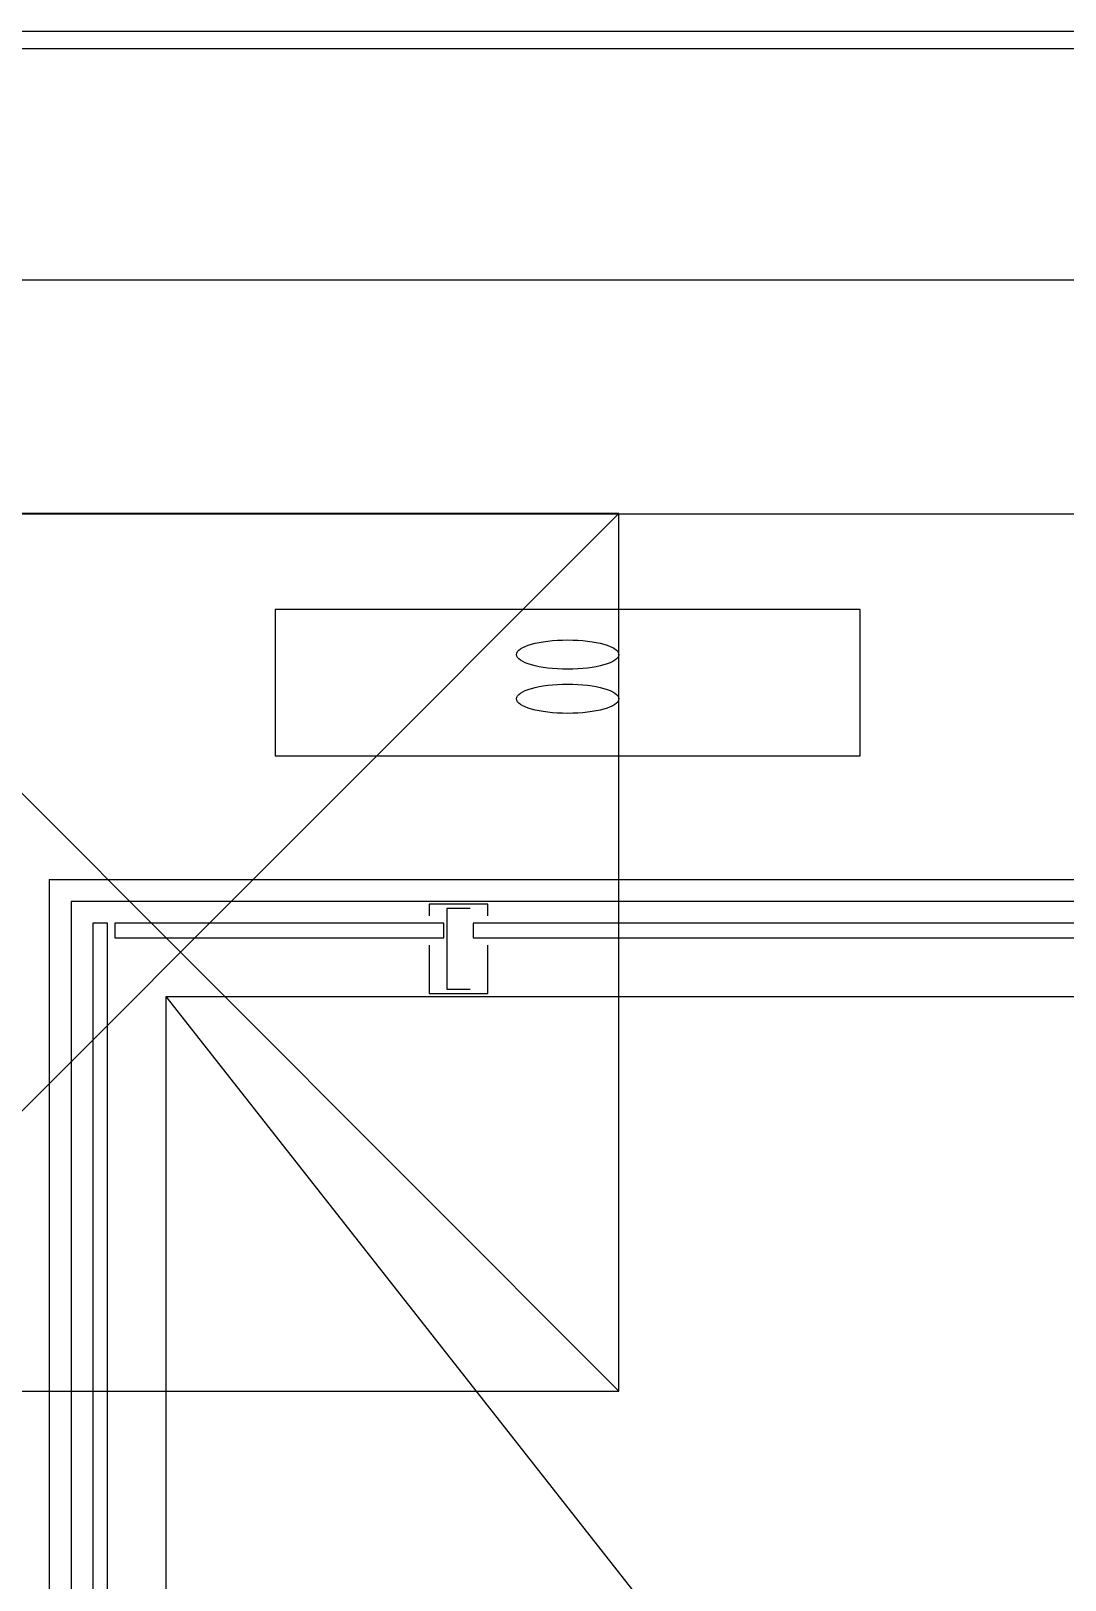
# Model space of a CAD drawing. Header units: millimetres. Extents: x -7614 to 421357, y 85218 to 341757.
# Drawn here: x 152708 to 153415, y 219118 to 220177 of the extents above; entities that cross this region are included whole.
import ezdxf

# ---------------------------------------------------------------- set-up
doc = ezdxf.new("R2010")
doc.units = ezdxf.units.MM
doc.header["$LTSCALE"] = 600
doc.header["$MEASUREMENT"] = 0
doc.layers.add('e-plan', color=9, linetype='CONTINUOUS')

msp = doc.modelspace()

# ---------------------------------------------------------------- linework, layer by layer
at = {"layer": 'e-plan'}
for p, q in [((152204.4, 220176.7), (153619.4, 220176.7)), ((152204.4, 220164.7), (153619.4, 220164.7)), ((152490.4, 220006.7), (154760.4, 220006.7)), ((152490.4, 219846.7), (154760.4, 219846.7)), ((152510.2, 219246.9), (153110.2, 219846.9)), ((153110.2, 219246.9), (152510.2, 219846.9)), ((153110.2, 219846.9), (152510.2, 219846.9)), ((153110.2, 219246.9), (153110.2, 219846.9)), ((153275.1, 219781.2), (152875.1, 219781.2)), ((152875.1, 219781.2), (152875.1, 219681.2)), ((153275.1, 219681.2), (153275.1, 219781.2)), ((152875.1, 219681.2), (153275.1, 219681.2)), ((153020.4, 219579.7), (152980.4, 219579.7)), ((152980.4, 219579.7), (152980.4, 219571.7)), ((153008.4, 219576.7), (152992.4, 219576.7)), ((152992.4, 219576.7), (152992.4, 219521.7)), ((153020.4, 219571.7), (153020.4, 219579.7)), ((152760.4, 219566.7), (152750.4, 219566.7)), ((152750.4, 219566.7), (152750.4, 218926.7)), ((152760.4, 218926.7), (152760.4, 219566.7)), ((152990.4, 219566.7), (152765.4, 219566.7)), ((152765.4, 219566.7), (152765.4, 219556.7)), ((152990.4, 219556.7), (152990.4, 219566.7)), ((153472.4, 219566.7), (153010.4, 219566.7)), ((153010.4, 219566.7), (153010.4, 219556.7)), ((152765.4, 219556.7), (152990.4, 219556.7)), ((153010.4, 219556.7), (153472.4, 219556.7)), ((152980.4, 219551.7), (152980.4, 219518.7)), ((153020.4, 219518.7), (153020.4, 219551.7)), ((152992.4, 219521.7), (153008.4, 219521.7)), ((152800.4, 217616.7), (152800.4, 219516.7)), ((152800.4, 219516.7), (154300.4, 219516.7)), ((152980.4, 219518.7), (153020.4, 219518.7)), ((152510.2, 219246.9), (153110.2, 219246.9))]:
    msp.add_line(p, q, dxfattribs=at)
at = {"layer": 'e-plan', "linetype": 'Continuous'}
for p, q in [((152720.4, 219596.7), (152720.4, 217536.7)), ((152720.4, 219596.7), (154355.4, 219596.7)), ((152735.4, 219581.7), (152735.4, 217551.7)), ((154200.4, 219581.7), (152735.4, 219581.7))]:
    msp.add_line(p, q, dxfattribs=at)
at = {"layer": 'e-plan', "ltscale": 2}
msp.add_line((154295.4, 217616.7), (152800.4, 219516.7), dxfattribs=at)
at = {"layer": 'e-plan'}
for centre in [(153075.1, 219750.4), (153075.1, 219720.2)]:
    msp.add_ellipse(centre, major_axis=(35, 0), ratio=0.285714, dxfattribs=at)

doc.saveas('drawing.dxf')
